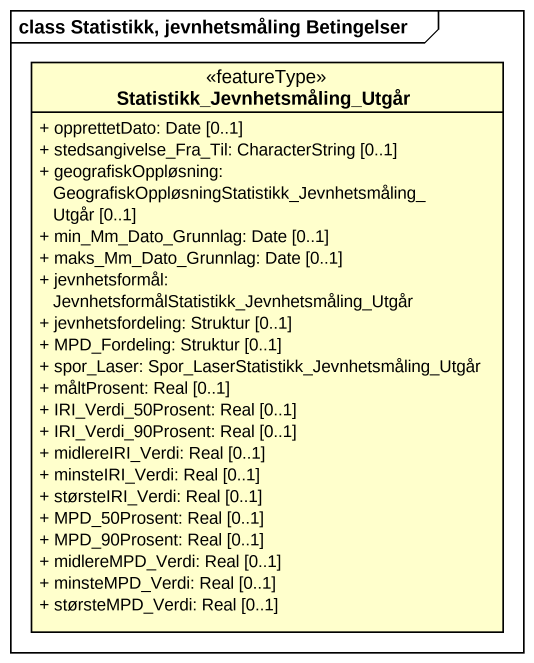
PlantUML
@startuml
mainframe class Statistikk, jevnhetsmåling Betingelser
hide circle
hide empty members
skinparam classAttributeIconSize 0
class "Statistikk_Jevnhetsmåling_Utgår" as Statistikk_Jevnhetsmåling <<featureType>> {
  + opprettetDato: Date [0..1]
  + stedsangivelse_Fra_Til: CharacterString [0..1]
  + geografiskOppløsning: GeografiskOppløsningStatistikk_Jevnhetsmåling_Utgår [0..1]
  + min_Mm_Dato_Grunnlag: Date [0..1]
  + maks_Mm_Dato_Grunnlag: Date [0..1]
  + jevnhetsformål: JevnhetsformålStatistikk_Jevnhetsmåling_Utgår
  + jevnhetsfordeling: Struktur [0..1]
  + MPD_Fordeling: Struktur [0..1]
  + spor_Laser: Spor_LaserStatistikk_Jevnhetsmåling_Utgår
  + måltProsent: Real [0..1]
  + IRI_Verdi_50Prosent: Real [0..1]
  + IRI_Verdi_90Prosent: Real [0..1]
  + midlereIRI_Verdi: Real [0..1]
  + minsteIRI_Verdi: Real [0..1]
  + størsteIRI_Verdi: Real [0..1]
  + MPD_50Prosent: Real [0..1]
  + MPD_90Prosent: Real [0..1]
  + midlereMPD_Verdi: Real [0..1]
  + minsteMPD_Verdi: Real [0..1]
  + størsteMPD_Verdi: Real [0..1]
}
@enduml
